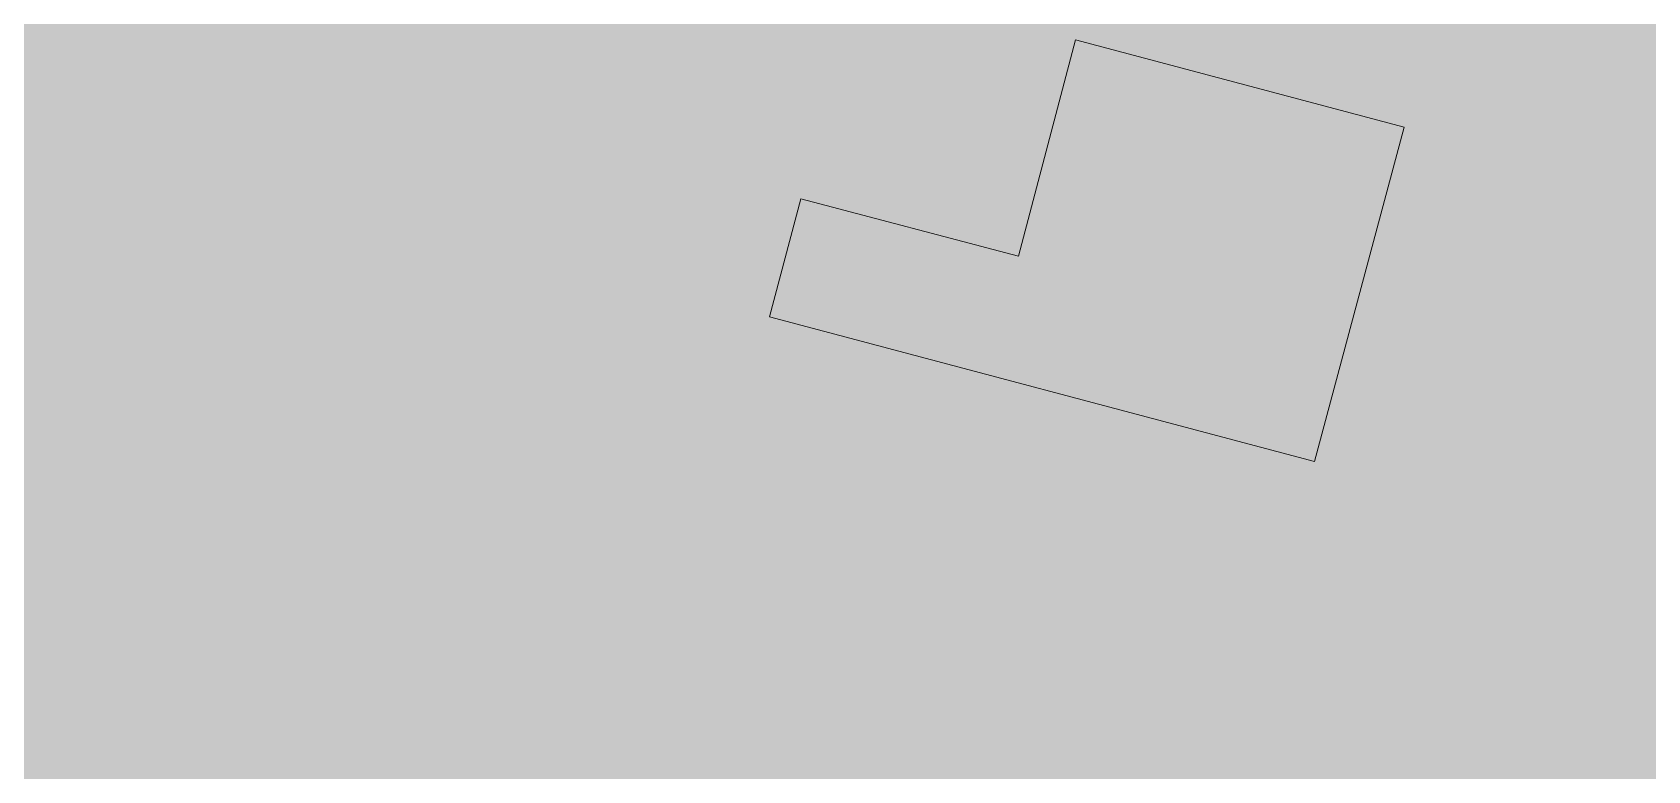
# Model space of a CAD drawing. Header units: metres. Extents: x -6 to 1255, y -2 to 532.
# Drawn here: x 907.89 to 922.29, y 77.73 to 84.31 of the extents above; entities that cross this region are included whole.
import ezdxf

# ---------------------------------------------------------------- set-up
doc = ezdxf.new("R2010")
doc.units = ezdxf.units.M
doc.header["$MEASUREMENT"] = 0
for name, color, linetype, lineweight, true_color in [('TPX_BUILDINGS', 7, 'CONTINUOUS', 0, 0x000000), ('TPX_BUILDINGS_HATCH', 7, 'CONTINUOUS', 0, 0xf0f0f0), ('TPX_BUILDINGS_SHADOWS_HATCH', 7, 'CONTINUOUS', 0, 0x000000), ('TPX_BUILDINGS_SHADOWS_OUTLINES', 7, 'CONTINUOUS', 0, 0x000000)]:
    doc.layers.add(name, color=color, linetype=linetype, lineweight=lineweight, true_color=true_color)

msp = doc.modelspace()

# ---------------------------------------------------------------- hatches: boundary and pattern name
at = {"layer": 'TPX_BUILDINGS_HATCH'}
h = msp.add_hatch(color=256, dxfattribs=at)
h.paths.add_polyline_path([(888.918, 83.034), (887.068, 78.284), (890.72, 77.366), (890.35, 75.915), (895.2, 74.695), (895.571, 76.148), (898.417, 75.433), (899.24, 75.226), (898.87, 73.775), (903.72, 72.555), (903.85, 73.035), (908.7, 71.825), (908.57, 71.335), (913.42, 70.115), (913.79, 71.565), (914.037, 71.503), (917.46, 70.645), (917.1, 69.195), (921.94, 67.975), (922.309, 69.43), (926.007, 68.503), (927.047, 72.103), (928.317, 76.533), (924.57, 77.495), (925.23, 79.865), (928.969, 78.815), (929.097, 79.263), (929.147, 79.413), (929.917, 82.103), (929.977, 82.323), (931.287, 86.873), (931.967, 89.253), (932.697, 91.783), (933.017, 92.913), (934.038, 96.463), (934.326, 97.461), (934.368, 97.603), (935.648, 102.043), (931.818, 103.113), (932.22, 104.555), (927.11, 105.985), (926.708, 104.543), (922.818, 105.623), (920.121, 106.378), (920.52, 107.825), (917.85, 108.575), (915.63, 109.195), (915.221, 107.749), (912.528, 108.503), (908.766, 109.557), (909.17, 111.005), (904.28, 112.365), (903.878, 110.924), (900.118, 111.984), (898.408, 107.514), (896.198, 101.804), (895.805, 100.789), (894.338, 96.994), (892.528, 92.344), (891.438, 89.524), (895.91, 88.335), (895.1, 85.585), (890.408, 86.874), (889.322, 84.077), (888.918, 83.034)])
h.paths.add_polyline_path([(901.75, 85.155), (902.55, 88.135), (907.41, 86.845), (906.62, 83.865), (901.75, 85.155)], flags=16)
h.paths.add_polyline_path([(914.46, 81.775), (914.74, 82.825), (916.68, 82.315), (917.19, 84.245), (920.12, 83.465), (919.32, 80.485), (914.46, 81.775)], flags=16)
at = {"layer": 'TPX_BUILDINGS_SHADOWS_HATCH'}
msp.add_hatch(color=256, dxfattribs=at).paths.add_polyline_path([(914.74, 82.825), (914.46, 81.775), (919.32, 80.485), (920.12, 83.465), (917.19, 84.245), (916.68, 82.315), (914.74, 82.825)])

# ---------------------------------------------------------------- linework, layer by layer
at = {"layer": 'TPX_BUILDINGS', "elevation": 0.042}
msp.add_lwpolyline([(914.46, 81.775), (914.74, 82.825), (916.68, 82.315), (917.19, 84.245), (920.12, 83.465), (919.32, 80.485)], close=True, dxfattribs=at)
at = {"layer": 'TPX_BUILDINGS_SHADOWS_OUTLINES', "elevation": 0.039}
msp.add_lwpolyline([(914.74, 82.825), (914.46, 81.775), (919.32, 80.485), (920.12, 83.465), (917.19, 84.245), (916.68, 82.315)], close=True, dxfattribs=at)

doc.saveas('drawing.dxf')
